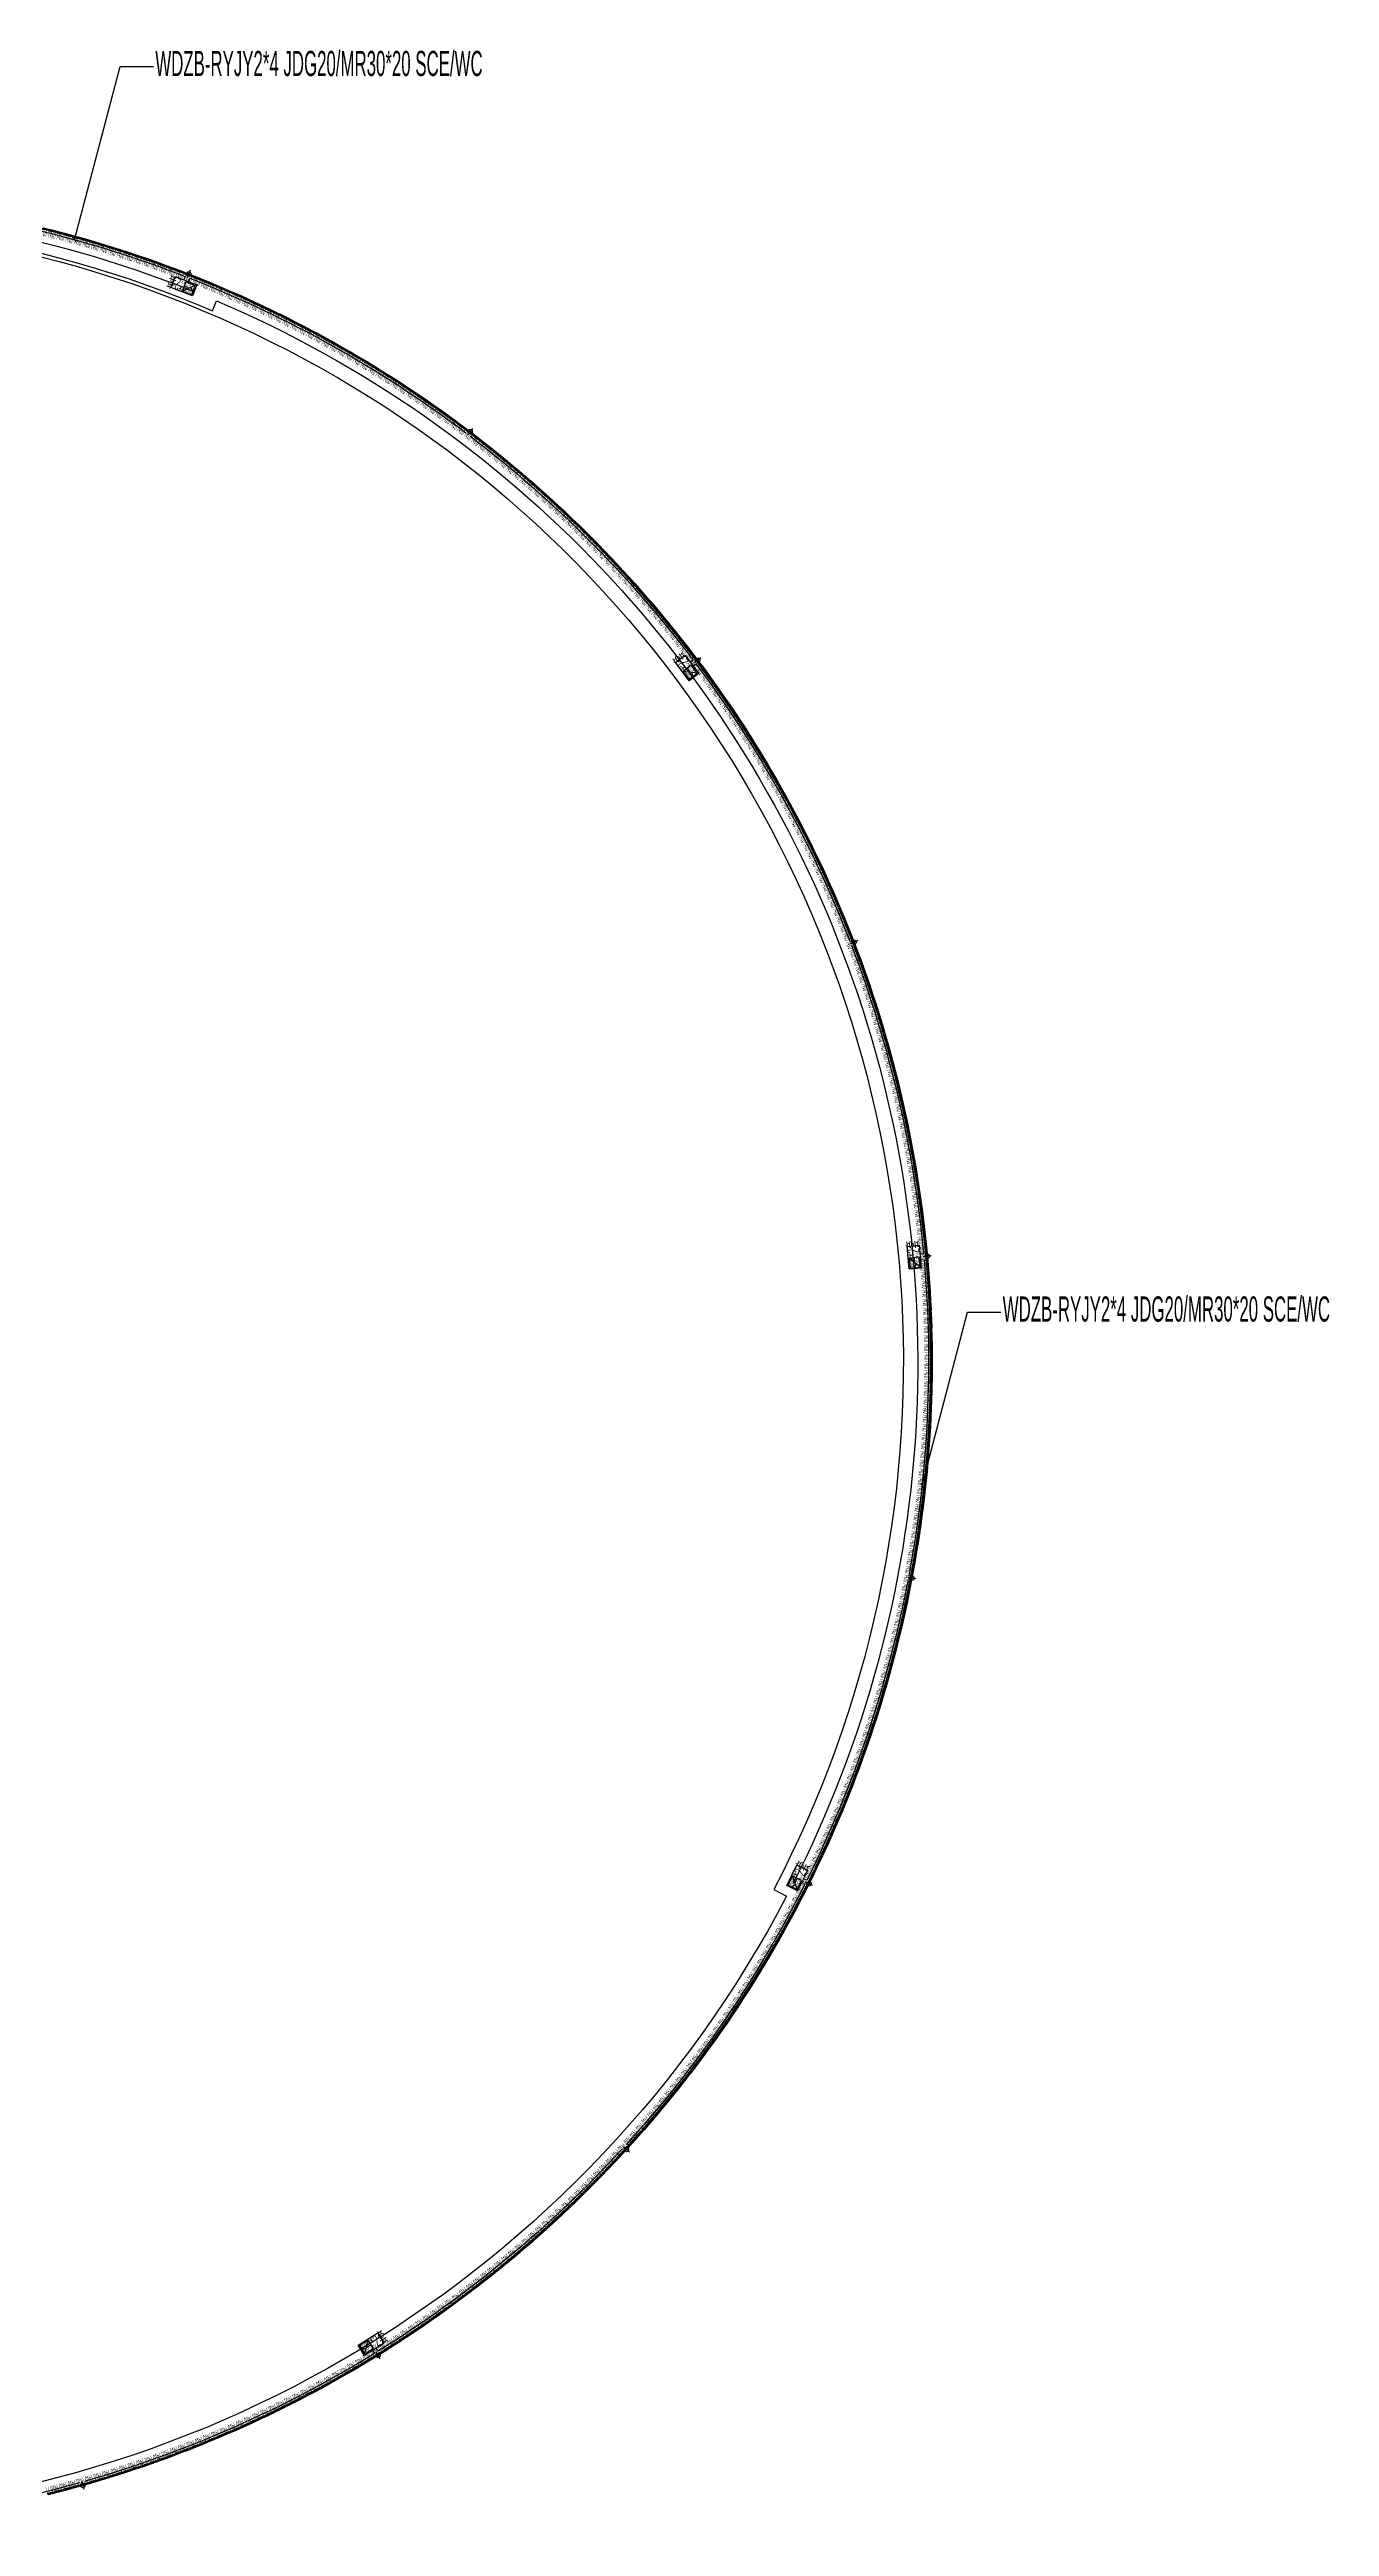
# Model space of a CAD drawing. Header units: inches. Extents: x -1808494 to 666893, y -46959 to 97113.
# Drawn here: x -1198308 to -1127125, y -46539 to 91288 of the extents above; entities that cross this region are included whole.
import ezdxf
from ezdxf import colors
from ezdxf.entities.mleader import LeaderData, LeaderLine
from ezdxf.enums import TextEntityAlignment as Align
from ezdxf.math import Vec2, Vec3

# ---------------------------------------------------------------- set-up
doc = ezdxf.new("R2010")
doc.units = ezdxf.units.IN
doc.header["$MEASUREMENT"] = 0
doc.layers.get('0').update_dxf_attribs({"color": 253})
for name, color, linetype in [('0-LIGHT-TXT', 90, 'Continuous'), ('0-LL02', 1, 'Continuous'), ('0-开关电源', 3, 'Continuous'), ('LT-220V', 5, 'Continuous'), ('LT-24V', 4, 'Continuous')]:
    doc.layers.add(name, color=color, linetype=linetype)
doc.styles.add('GBZITI', font='gbenor.shx', dxfattribs={"height": 350, "bigfont": 'gbcbig.shx'})
doc.styles.add('SMDEI', font='smsim.shx', dxfattribs={"width": 0.75, "bigfont": 'smfs.shx'})
doc.styles.get("Standard").update_dxf_attribs({"font": 'arial.ttf'})

# ---------------------------------------------------------------- blocks, each defined once
blk = doc.blocks.new('LL01a')
at = {"layer": '0-LL02'}
for points in [[(-250, 80), (250, 80), (250, 0), (-250, 0)], [(-240, 70), (240, 70), (240, 10), (-240, 10)]]:
    blk.add_lwpolyline(points, close=True, dxfattribs=at)
for points in [[(-225, 16), (-225, 63), (-235, 45)], [(-225, 16), (-225, 63), (-215, 45)], [(-150, 16), (-150, 63), (-160, 45)], [(-150, 16), (-150, 63), (-140, 45)], [(-75, 16), (-75, 63), (-85, 45)], [(-75, 16), (-75, 63), (-65, 45)], [(0, 16), (0, 63), (-10, 45)], [(0, 16), (0, 63), (10, 45)], [(75, 16), (75, 63), (65, 45)], [(75, 16), (75, 63), (85, 45)], [(150, 16), (150, 63), (140, 45)], [(150, 16), (150, 63), (160, 45)], [(225, 16), (225, 63), (215, 45)], [(225, 16), (225, 63), (235, 45)]]:
    blk.add_lwpolyline(points, dxfattribs=at)
at = {"layer": '0-LL02', "style": 'GBZITI', "width": 0.5}
blk.add_text('LL01a', height=350, rotation=360, dxfattribs=at).set_placement((0, 271, 0), align=Align.MIDDLE_CENTER)
blk = doc.blocks.new('分割')
at = {"layer": 'LT-220V'}
blk.add_lwpolyline([(-168, 141), (166, -144)], dxfattribs=at)
blk.add_circle((0, 0), 121, dxfattribs=at)
blk = doc.blocks.new('LEDDR01')
at = {"layer": '0-开关电源'}
for p, q in [((-224, 0), (224, 448)), ((19, 205), (198, 205))]:
    blk.add_line(p, q, dxfattribs=at)
blk.add_lwpolyline([(-224, 0), (224, 0), (224, 448), (-224, 448)], close=True, dxfattribs=at)
for centre, start, end in [((-171, 187), 19.47122, 160.52878), ((-81, 219), 199.47122, 340.52878)]:
    blk.add_arc(centre, 47.5, start, end, dxfattribs=at)
at = {"color": 3}
for s, p in [('350W', (-219, 302)), ('DC24V', (-122, 21))]:
    blk.add_text(s, height=120, dxfattribs=at).set_placement(p)
blk = doc.blocks.new('_Oblique')
at = {"color": 0, "linetype": 'ByBlock', "lineweight": -2}
blk.add_line((-0.5, -0.5), (0.5, 0.5), dxfattribs=at)

msp = doc.modelspace()

# ---------------------------------------------------------------- linework, layer by layer
at = {"layer": '0-LIGHT-TXT', "color": 7}
for points in [[(-1190364, 77576), (-1191557, 78038), (-1191315, 78664), (-1190121, 78203)], [(-1162732, 56161), (-1163504, 57181), (-1162969, 57587), (-1162196, 56566)], [(-1150495, 23414), (-1150615, 24688), (-1149946, 24751), (-1149826, 23477)], [(-1157311, -10873), (-1156743, -9727), (-1156141, -10025), (-1156709, -11172)], [(-1181142, -36450), (-1180055, -35774), (-1179700, -36344), (-1180786, -37021)]]:
    msp.add_lwpolyline(points, close=True, dxfattribs=at)
at = {"layer": 'LT-220V'}
for points in [[(-1257591, 65596, -0.2886546), (-1190267, 77825)], [(-1219780, 80663), (-1220128, 80848), (-1220194, 81579, -0.125017), (-1189253, 76755), (-1189018, 77307, -0.4336834), (-1156965, -10782, -0.4336834)], [(-1219780, 80663), (-1219927, 80855), (-1219977, 81398, -0.5937152), (-1158027, -11096), (-1157318, -11467, -0.2792829), (-1214220, -45940)]]:
    msp.add_lwpolyline(points, format="xyb", dxfattribs=at)
at = {"layer": 'LT-24V', "color": 4}
for points in [[(-1207903, 82752, -0.0683077), (-1190760, 78665), (-1190833, 78478)], [(-1190576, 78378), (-1190504, 78564, -0.0682286), (-1175149, 69956)], [(-1174922, 69784, -0.0681743), (-1162514, 57318), (-1162674, 57197)], [(-1162515, 56988), (-1162356, 57108, -0.0684402), (-1153795, 41666)], [(-1153712, 41450, -0.0683249), (-1149701, 24285), (-1149900, 24266)], [(-1149871, 23949), (-1149672, 23968, -0.068313), (-1150522, 6364)], [(-1150562, 6153, -0.0684432), (-1156194, -10583), (-1156373, -10494)], [(-1156474, -10697), (-1156295, -10785, -0.0682207), (-1166248, -25302)], [(-1166447, -25520, -0.0684041), (-1180031, -36786), (-1180137, -36616)], [(-1180346, -36746), (-1180240, -36916, -0.0683169), (-1196365, -44031)], [(-1196616, -44103, -0.0680458), (-1214003, -46539), (-1214003, -46339)]]:
    msp.add_lwpolyline(points, format="xyb", dxfattribs=at)

# ---------------------------------------------------------------- block references
at = {"layer": '0-LL02'}
for p, rotation in [((-1198427, 81312), 165.9374007538091), ((-1197942, 81189), 165.496663988326), ((-1197459, 81061), 165.055927222842), ((-1196976, 80931), 164.6151904573581), ((-1196494, 80796), 164.1744536918159), ((-1196014, 80658), 163.7337169263319), ((-1195534, 80516), 163.2929801608488), ((-1195056, 80370), 162.8522433953657), ((-1194579, 80221), 162.4115066298818), ((-1194103, 80068), 161.9707698643978), ((-1193628, 79912), 161.5300330989139), ((-1193154, 79752), 161.08929633343), ((-1192682, 79588), 160.648559567946), ((-1192211, 79420), 160.2078228024621), ((-1191741, 79249), 159.7670860369773), ((-1191273, 79074), 159.3263492714925), ((-1190806, 78896), 158.8856125060078), ((-1190340, 78714), 158.4448757405247), ((-1189875, 78529), 158.0041389750416), ((-1189413, 78340), 157.5634022095585), ((-1188951, 78147), 157.1226654440746), ((-1188491, 77951), 156.6819286785898), ((-1188033, 77751), 156.2411919131067), ((-1187576, 77548), 155.8004551476236), ((-1187121, 77341), 155.3597183821404), ((-1186667, 77131), 154.9189816166573), ((-1186215, 76917), 154.4782448511742), ((-1185765, 76700), 154.0375080856911), ((-1185316, 76480), 153.596771320208), ((-1184869, 76256), 153.1560345547233), ((-1184424, 76028), 152.7152977892393), ((-1183980, 75797), 152.2745610237562), ((-1183539, 75563), 151.8338242582723), ((-1183099, 75325), 151.3930874927892), ((-1182661, 75084), 150.9523507273061), ((-1182225, 74840), 150.5116139618229), ((-1181790, 74592), 150.0708771963399), ((-1181358, 74341), 149.6301404308568), ((-1180928, 74086), 149.1894036653737), ((-1180499, 73828), 148.7486668998905), ((-1180073, 73567), 148.3079301344074), ((-1179648, 73303), 147.8671933688657), ((-1179226, 73036), 147.4264566033818), ((-1178806, 72765), 146.9857198378987), ((-1178387, 72491), 146.5449830724156), ((-1177971, 72213), 146.1042463069325), ((-1177557, 71933), 145.6635095414493), ((-1177145, 71649), 145.2227727759662), ((-1176736, 71363), 144.782036010484), ((-1176329, 71073), 144.3412992450008), ((-1175923, 70780), 143.9005624795177), ((-1175521, 70484), 143.4598257140346), ((-1175120, 70184), 143.0190889485499), ((-1174722, 69882), 142.5783521830651), ((-1174326, 69577), 142.137615417582), ((-1173932, 69268), 141.6968786520989), ((-1173541, 68957), 141.2561418866158), ((-1173152, 68642), 140.8154051211326), ((-1172766, 68325), 140.3746683556504), ((-1172382, 68005), 139.9339315901681), ((-1172001, 67681), 139.4931948246833), ((-1171622, 67355), 139.0524580591986), ((-1171245, 67026), 138.6117212937155), ((-1170872, 66694), 138.1709845282315), ((-1170500, 66359), 137.7302477627484), ((-1170132, 66021), 137.2895109972637), ((-1169766, 65681), 136.8487742317797), ((-1169402, 65337), 136.4080374662958), ((-1169041, 64991), 135.967300700811), ((-1168683, 64642), 135.5265639353263), ((-1168328, 64291), 135.0858271698415), ((-1167975, 63936), 134.6450904043567), ((-1167625, 63579), 134.2043536388712), ((-1167278, 63220), 133.7636168733864), ((-1166933, 62857), 133.3228801079033), ((-1166592, 62492), 132.8821433424185), ((-1166253, 62124), 132.4414065769338), ((-1165917, 61754), 132.000669811449), ((-1165584, 61381), 131.5599330459659), ((-1165253, 61006), 131.1191962804828), ((-1164926, 60628), 130.6784595149988), ((-1164602, 60247), 130.2377227495141), ((-1164280, 59865), 129.796985984031), ((-1163962, 59479), 129.3562492184911), ((-1163646, 59091), 128.915512453008), ((-1163333, 58701), 128.474775687524), ((-1163024, 58308), 128.0340389220401), ((-1162717, 57913), 127.593302156557), ((-1162414, 57516), 127.1525653910739), ((-1162113, 57116), 126.7118286255899), ((-1161816, 56714), 126.2710918601052), ((-1161522, 56310), 125.8303550946221), ((-1161231, 55904), 125.389618329139), ((-1160943, 55495), 124.9488815636542), ((-1160658, 55084), 124.5081447981694), ((-1160376, 54671), 124.0674080326847), ((-1160098, 54256), 123.6266712671999), ((-1159822, 53838), 123.1859345017168), ((-1159550, 53419), 122.7451977362337), ((-1159281, 52997), 122.3044609707506), ((-1159016, 52574), 121.8637242052675), ((-1158754, 52148), 121.4229874397844), ((-1158495, 51720), 120.9822506743005), ((-1158239, 51291), 120.5415139088173), ((-1157986, 50859), 120.1007771433342), ((-1157737, 50426), 119.6600403778511), ((-1157492, 49990), 119.219303612368), ((-1157249, 49553), 118.7785668468849), ((-1157010, 49114), 118.3378300814018), ((-1156775, 48673), 117.8970933159187), ((-1156542, 48230), 117.4563565504356), ((-1156313, 47785), 117.0156197849525), ((-1156088, 47339), 116.5748830194694), ((-1155866, 46891), 116.1341462539863), ((-1155648, 46441), 115.6934094885032), ((-1155433, 45990), 115.2526727230209), ((-1155221, 45537), 114.8119359574791), ((-1155013, 45082), 114.3711991919959), ((-1154808, 44626), 113.9304624265128), ((-1154607, 44168), 113.4897256610297), ((-1154410, 43709), 113.0489888955466), ((-1154216, 43248), 112.6082521300627), ((-1154025, 42786), 112.1675153645779), ((-1153838, 42322), 111.726778599094), ((-1153655, 41857), 111.2860418336109), ((-1153475, 41390), 110.8453050681278), ((-1153299, 40922), 110.4045683026447), ((-1153127, 40453), 109.9638315371616), ((-1152958, 39982), 109.5230947716768), ((-1152793, 39510), 109.0823580061937), ((-1152631, 39037), 108.6416212407106), ((-1152473, 38563), 108.2008844752266), ((-1152319, 38087), 107.7601477097427), ((-1152168, 37611), 107.3194109442596), ((-1152021, 37133), 106.8786741787765), ((-1151878, 36654), 106.4379374132942), ((-1151738, 36174), 105.9972006478103), ((-1151602, 35692), 105.5564638823255), ((-1151470, 35210), 105.1157271168416), ((-1151341, 34727), 104.6749903513568), ((-1151216, 34243), 104.2342535858729), ((-1151095, 33758), 103.7935168203889), ((-1150978, 33272), 103.352780054905), ((-1150864, 32785), 102.9120432894219), ((-1150755, 32297), 102.4713065239388), ((-1150648, 31808), 102.0305697584557), ((-1150546, 31319), 101.5898329929709), ((-1150448, 30829), 101.149096227487), ((-1150353, 30338), 100.7083594620031), ((-1150262, 29846), 100.2676226965182), ((-1150175, 29354), 99.82688593103435), ((-1150091, 28861), 99.38614916555125), ((-1150011, 28367), 98.94541240006815), ((-1149936, 27873), 98.50467563458503), ((-1149864, 27378), 98.06393886904286), ((-1149795, 26883), 97.62320210355806), ((-1149731, 26387), 97.18246533807331), ((-1149670, 25891), 96.74172857258935), ((-1149614, 25394), 96.30099180710627), ((-1149561, 24897), 95.86025504162316), ((-1149511, 24399), 95.41951827613924), ((-1149466, 23901), 94.97878151065609), ((-1149425, 23403), 94.53804474517298), ((-1149387, 22905), 94.09730797968909), ((-1149353, 22406), 93.65657121420676), ((-1149323, 21907), 93.2158344487237), ((-1149297, 21407), 92.77509768324059), ((-1149275, 20908), 92.33436091775667), ((-1149256, 20408), 91.89362415227188), ((-1149242, 19908), 91.45288738678711), ((-1149231, 19409), 91.01215062130402), ((-1149224, 18909), 90.5714138558217), ((-1149222, 17909), 89.68994032485551), ((-1149221, 18409), 90.13067709033945), ((-1149247, 16409), 88.36773002840455), ((-1149235, 16909), 88.80846679388763), ((-1149226, 17409), 89.24920355937076), ((-1149307, 14910), 87.0455197319519), ((-1149283, 15410), 87.48625649743502), ((-1149263, 15909), 87.92699326291978), ((-1149366, 13912), 86.16404620098403), ((-1149335, 14411), 86.60478296646797), ((-1149484, 12417), 84.8418359045339), ((-1149441, 12915), 85.28257267001781), ((-1149402, 13413), 85.72330943550092), ((-1149636, 10924), 83.51962560808373), ((-1149582, 11421), 83.96036237356768), ((-1149531, 11919), 84.40109913905077), ((-1149823, 9436), 82.19741531163359), ((-1149757, 9932), 82.63815207711752), ((-1149695, 10428), 83.07888884260063), ((-1150043, 7952), 80.87520501512176), ((-1149966, 8446), 81.31594178066406), ((-1149892, 8941), 81.75667854614883), ((-1150210, 6966), 79.99373148415471), ((-1150125, 7459), 80.43446824963783), ((-1150487, 5492), 78.67152118770373), ((-1150391, 5983), 79.11225795318767), ((-1150298, 6474), 79.55299471867161), ((-1150799, 4025), 77.34931089125276), ((-1150691, 4513), 77.79004765673751), ((-1150587, 5002), 78.23078442222062), ((-1151144, 2565), 76.02710059480343), ((-1151025, 3051), 76.46783736028571), ((-1150910, 3538), 76.90857412576882), ((-1151523, 1114), 74.70489029835493), ((-1151393, 1597), 75.14562706383721), ((-1151267, 2081), 75.58636382932032), ((-1151936, -328), 73.38268000190479), ((-1151794, 152), 73.82341676738872), ((-1151657, 632), 74.26415353287182), ((-1152229, -1284), 72.50120647093773), ((-1152080, -807), 72.94194323642085), ((-1152696, -2709), 71.17899617448676), ((-1152537, -2235), 71.61973293997069), ((-1152381, -1760), 72.06046970545464), ((-1153197, -4123), 69.85678587803743), ((-1153026, -3653), 70.29752264352054), ((-1152859, -3182), 70.73825940900365), ((-1153729, -5526), 68.53457558158563), ((-1153548, -5060), 68.97531234706872), ((-1153371, -4592), 69.4160491125535), ((-1154294, -6915), 67.21236528513383), ((-1154102, -6453), 67.65310205061692), ((-1153914, -5990), 68.0938388161017), ((-1154891, -8291), 65.89015498868368), ((-1154689, -7834), 66.33089175416679), ((-1154490, -7375), 66.77162851964988), ((-1155520, -9653), 64.567944692174), ((-1155307, -9201), 65.00868145765793), ((-1155097, -8747), 65.44941822314186), ((-1156406, -11446), 62.80499763023907), ((-1156179, -11000), 63.24573439572302), ((-1155956, -10553), 63.68647116120612), ((-1155736, -10104), 64.12720792669005), ((-1157107, -12772), 61.4827873337881), ((-1156870, -12332), 61.9235240992712), ((-1156636, -11890), 62.36426086475432), ((-1157838, -14082), 60.16057703733796), ((-1157591, -13647), 60.60131380282106), ((-1157347, -13210), 61.04205056830416), ((-1158600, -15374), 58.83836674088781), ((-1158343, -14945), 59.27910350637091), ((-1158089, -14514), 59.71984027185403), ((-1159391, -16648), 57.51615644443766), ((-1159124, -16226), 57.9568932099216), ((-1158860, -15801), 58.39762997540471), ((-1160490, -18319), 55.75320938249778), ((-1160211, -17904), 56.19394614798421), ((-1159934, -17488), 56.63468291346896), ((-1159661, -17069), 57.0754196789529), ((-1161349, -19549), 54.43099908604598), ((-1161059, -19141), 54.87173585152991), ((-1160773, -18731), 55.31247261701303), ((-1162235, -20759), 53.10878878959335), ((-1161937, -20358), 53.54952555507646), ((-1161641, -19954), 53.99026232056123), ((-1163460, -22340), 51.34584172766092), ((-1163149, -21948), 51.78657849314403), ((-1162842, -21554), 52.22731525862712), ((-1162537, -21157), 52.66805202411025), ((-1164733, -23882), 49.58289466573012), ((-1164411, -23500), 50.02363143121406), ((-1164091, -23116), 50.46436819669636), ((-1163774, -22729), 50.90510496217781), ((-1165719, -25013), 48.2606843692775), ((-1165388, -24638), 48.70142113476144), ((-1165059, -24261), 49.14215790024538), ((-1167073, -26484), 46.49773730728559), ((-1166730, -26120), 46.93847407276869), ((-1166390, -25754), 47.37921083825181), ((-1166053, -25384), 47.81994760373575), ((-1168472, -27913), 44.73479024534821), ((-1168118, -27560), 45.17552701083296), ((-1167767, -27204), 45.61626377631772), ((-1167419, -26846), 46.05700054180166), ((-1169914, -29299), 42.9718431834108), ((-1169550, -28957), 43.41257994889556), ((-1169188, -28612), 43.85331671438033), ((-1168829, -28264), 44.29405347986343), ((-1171398, -30640), 41.20889612147673), ((-1171023, -30309), 41.64963288696149), ((-1170651, -29975), 42.09036965244459), ((-1170281, -29638), 42.5311064179277), ((-1172923, -31934), 39.44594905954263), ((-1172538, -31615), 39.88668582502658), ((-1172156, -31293), 40.32742259050968), ((-1171776, -30968), 40.76815935599278), ((-1174884, -33485), 37.24226523212297), ((-1174487, -33181), 37.68300199760606), ((-1174092, -32873), 38.12373876309), ((-1173700, -32563), 38.56447552857311), ((-1173310, -32250), 39.00521229405787), ((-1176902, -34959), 35.03858140470576), ((-1176494, -34670), 35.47931817019052), ((-1176088, -34379), 35.92005493567528), ((-1175684, -34084), 36.3607917011584), ((-1175283, -33786), 36.80152846664068), ((-1178557, -36082), 33.27563434277332), ((-1178140, -35806), 33.71637110825643), ((-1177726, -35527), 34.15710787373954), ((-1177313, -35244), 34.59784463922266), ((-1181102, -37669), 30.63121374987136), ((-1180673, -37413), 31.07195051535613), ((-1180246, -37153), 31.51268728084089), ((-1179821, -36890), 31.953424046324), ((-1179398, -36624), 32.3941608118071), ((-1178976, -36355), 32.83489757729021), ((-1183278, -38902), 28.42752992239742), ((-1182839, -38662), 28.86826668788053), ((-1182402, -38419), 29.30900345336364), ((-1181967, -38172), 29.74974021884674), ((-1181534, -37923), 30.19047698433066), ((-1185948, -40268), 25.78310932949794), ((-1185498, -40049), 26.22384609498105), ((-1185051, -39826), 26.66458286046416), ((-1184605, -39600), 27.10531962594726), ((-1184161, -39371), 27.54605639143038), ((-1183718, -39138), 27.98679315691431), ((-1189139, -41705), 22.69795197111619), ((-1188678, -41510), 23.1386887365993), ((-1188219, -41312), 23.5794255020824), ((-1187762, -41110), 24.02016226756551), ((-1187306, -40905), 24.46089903304862), ((-1186852, -40696), 24.90163579853172), ((-1186399, -40484), 25.34237256401483), ((-1192874, -43134), 19.17205784724635), ((-1192403, -42968), 19.61279461273111), ((-1191932, -42798), 20.05353137821506), ((-1191463, -42625), 20.49426814369899), ((-1190996, -42448), 20.93500490918293), ((-1190529, -42268), 21.37574167466687), ((-1190064, -42084), 21.81647844014998), ((-1189601, -41896), 22.25721520563308), ((-1197655, -44593), 14.76469019235321), ((-1197172, -44464), 15.20542695783797), ((-1196690, -44331), 15.64616372332024), ((-1196209, -44194), 16.08690048886129), ((-1195729, -44054), 16.52763725434522), ((-1195251, -43909), 16.96837401982833), ((-1194773, -43762), 17.40911078531309), ((-1194297, -43610), 17.84984755079785), ((-1193821, -43455), 18.29058431628097), ((-1193347, -43296), 18.73132108176408), ((-1198139, -44718), 14.32395342686844)]:
    msp.add_blockref('LL01a', p, dxfattribs=dict(at, rotation=rotation))
at = {"layer": '0-开关电源', "color": 3}
for p, xscale, yscale, zscale, rotation in [((-1190462, 78268), 1.25, 1.25, 1.25, 158.8507534526426), ((-1162452, 56801), 1.249999999999999, 1.249999999999999, 1.249999999999999, 127.1177063377114), ((-1149920, 23811), 1.249999999999999, 1.249999999999999, 1.249999999999999, 95.3846592227803), ((-1156613, -10838), 1.249999999999999, 1.249999999999999, 1.249999999999999, 63.65161210784919), ((-1180530, -36788), 1.249999999999999, 1.249999999999999, 1.249999999999999, 31.91856499291807)]:
    msp.add_blockref('LEDDR01', p, dxfattribs=dict(at, xscale=xscale, yscale=yscale, zscale=zscale, rotation=rotation))
at = {"layer": 'LT-220V'}
for p, rotation in [((-1190571, 78805), 289.1594494502624), ((-1174919, 70033), 273.2929258927969), ((-1162262, 57316), 257.4264023353313), ((-1153564, 41622), 241.5598787778658), ((-1149488, 24149), 225.6933552204003), ((-1150344, 6227), 209.8268316629348), ((-1156067, -10778), 193.9603081054693), ((-1166222, -25571), 178.0937845480038), ((-1180034, -37024), 162.2272609905384), ((-1196451, -44264), 146.3607374330729)]:
    msp.add_blockref('分割', p, dxfattribs=dict(at, rotation=rotation))

# ---------------------------------------------------------------- texts
at = {"layer": '0-LIGHT-TXT', "color": 7, "style": 'SMDEI', "width": 0.5}
for p in [(-1192426, 89814), (-1145295, 20505)]:
    msp.add_text('WDZB-RYJY2*4 JDG20/MR30*20 SCE/WC', height=1400, dxfattribs=at).set_placement(p)
for rotation, p in [(158.85075, (-1190752, 78447)), (127.11771, (-1162605, 57106)), (95.38466, (-1149890, 24151)), (63.65161, (-1156408, -10565)), (31.91857, (-1180212, -36663))]:
    msp.add_text('*2套', height=700, rotation=rotation, dxfattribs=at).set_placement(p)

# ---------------------------------------------------------------- leaders
at = {"layer": '0-LIGHT-TXT', "color": 7}
ml = msp.add_multileader_mtext('Standard', dxfattribs=at)
ml.set_content('', color=7)
ml.set_leader_properties()
ml.set_arrow_properties(name='OBLIQUE')
ml.build(insert=Vec2(0, 0))
ml.multileader.update_dxf_attribs({"text_right_attachment_type": 6, "dogleg_length": 0.36, "arrow_head_size": 200})
ctx = ml.context
ctx.base_point, ctx.char_height, ctx.arrow_head_size, ctx.landing_gap_size, ctx.plane_origin = Vec3(-1192533, 90344), 0.18, 200, 0.09, Vec3(-1195242, 88356)
ctx.right_attachment = 6
notes = []
notes.append((ctx, [(0, (1, 1, 0), (-1194389, 90344), (1, 0), 1856, [(0, [(-1196916, 80707)], 0, [])])]))
ctx.mtext.insert, ctx.mtext.flow_direction = Vec3(-1192533, 90344), 5
ml = msp.add_multileader_mtext('Standard', dxfattribs=at)
ml.set_content('', color=7)
ml.set_leader_properties()
ml.set_arrow_properties(name='OBLIQUE')
ml.build(insert=Vec2(0, 0))
ml.multileader.update_dxf_attribs({"text_right_attachment_type": 6, "dogleg_length": 0.36, "arrow_head_size": 200})
ctx = ml.context
ctx.base_point, ctx.char_height, ctx.arrow_head_size, ctx.landing_gap_size, ctx.plane_origin = Vec3(-1145402, 21036), 0.18, 200, 0.09, Vec3(-1148111, 19047)
ctx.right_attachment = 6
notes.append((ctx, [(0, (1, 1, 0), (-1147258, 21036), (1, 0), 1856, [(0, [(-1149785, 11399)], 0, [])])]))
ctx.mtext.insert, ctx.mtext.flow_direction = Vec3(-1145401, 21036), 5
for ctx, leaders in notes:
    for number, flags, end, landing, length, lines in leaders:
        leader = LeaderData()
        leader.index, (leader.has_last_leader_line, leader.has_dogleg_vector, leader.attachment_direction) = number, flags
        leader.last_leader_point, leader.dogleg_vector, leader.dogleg_length = Vec3(end), Vec3(landing), length
        for number, points, colour, breaks in lines:
            line = LeaderLine()
            line.index, line.vertices, line.color, line.breaks = number, Vec3.list(points), colors.encode_raw_color(colour), breaks
            leader.lines.append(line)
        ctx.leaders.append(leader)

doc.saveas('drawing.dxf')
